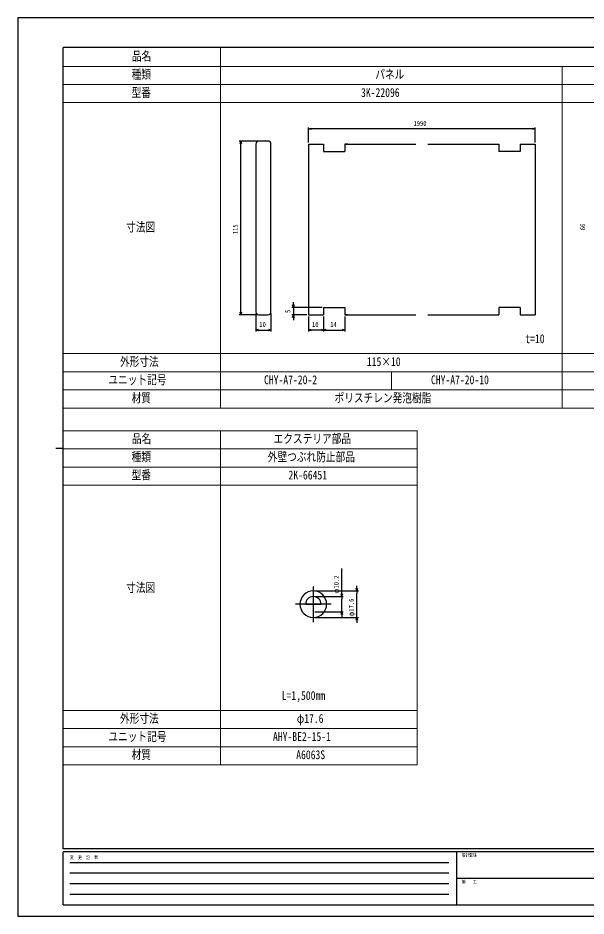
# Model space of a CAD drawing. Units: millimetres on the paper. Extents: x -420 to 420, y -297 to 297.
# Drawn here: x -420 to -45, y -297 to 297 of the extents above; entities that cross this region are included whole.
import ezdxf
from ezdxf.enums import TextEntityAlignment as Align

# ---------------------------------------------------------------- set-up
doc = ezdxf.new("R2010")
doc.units = ezdxf.units.MM
doc.layers.add('0-1_TABLE1', color=7, linetype='Continuous', lineweight=18)
for name, color, linetype in [('0-2_USER1', 3, 'Continuous'), ('0-3_YKK_11', 7, 'Continuous'), ('0-4_YKK_12', 2, 'Continuous'), ('0-5_YKK_13', 4, 'Continuous'), ('0-6_YKK_D', 6, 'Continuous'), ('0-7_YKK_ZWAK', 7, 'Continuous')]:
    doc.layers.add(name, color=color, linetype=linetype)
doc.styles.add('ＭＳ ゴシック', font='')
doc.styles.get('ＭＳ ゴシック').set_extended_font_data('MS Gothic')

msp = doc.modelspace()

# ---------------------------------------------------------------- linework, layer by layer
at = {"layer": '0-1_TABLE1'}
for p, q in [((-286.498, 277), (-286.498, 39)), ((-390.498, 265), (374.515, 265)), ((-60.485, 265), (-60.485, 39)), ((-390.498, 253), (374.515, 253)), ((-390.498, 241), (374.515, 241)), ((-390.498, 75), (374.515, 75)), ((-390.498, 63), (374.515, 63)), ((-173.491, 63), (-173.491, 51)), ((-390.498, 51), (374.515, 51)), ((-390.498, 39), (374.515, 39)), ((-390.498, 24), (-156.498, 24)), ((-286.498, 24), (-286.498, -197)), ((-156.498, 24), (-156.498, -197)), ((-390.498, 12), (-156.498, 12)), ((-390.498, 0), (-156.498, 0)), ((-390.498, -12), (-156.498, -12)), ((-390.498, -161), (-156.498, -161)), ((-390.498, -173), (-156.498, -173)), ((-390.498, -185), (-156.498, -185)), ((-390.498, -197), (-156.498, -197))]:
    msp.add_line(p, q, dxfattribs=at)
at = {"layer": '0-3_YKK_11'}
msp.add_line((-230.222, -90.768), (-220.022, -90.768), dxfattribs=at)
for radius, start, end in [(8.8, 0, 180), (5.1, 0, 180), (8.8, 180, 0)]:
    msp.add_arc((-225.122, -90.768), radius, start, end, dxfattribs=at)
at = {"layer": '0-4_YKK_12'}
for p, q in [((-225.122, -78.968), (-225.122, -102.568)), ((-213.322, -90.768), (-236.922, -90.768))]:
    msp.add_line(p, q, dxfattribs=at)
at = {"layer": '0-5_YKK_13'}
for p, q in [((-255.156, 215.604), (-261.156, 215.604)), ((-263.156, 213.604), (-263.156, 102.604)), ((-253.156, 102.604), (-253.156, 213.604)), ((-228.324, 213.604), (-218.324, 213.604)), ((-228.324, 213.604), (-228.324, 100.604)), ((-218.324, 213.604), (-218.324, 208.604)), ((-218.324, 208.604), (-204.324, 208.604)), ((-202.324, 213.604), (-204.324, 213.604)), ((-204.324, 213.604), (-204.324, 208.604)), ((-204.324, 213.604), (-157.324, 213.604)), ((-149.324, 213.604), (-104.324, 213.604)), ((-104.324, 213.604), (-102.324, 213.604)), ((-102.324, 213.604), (-102.324, 208.604)), ((-88.324, 208.604), (-102.324, 208.604)), ((-88.324, 213.604), (-88.324, 208.604)), ((-88.324, 213.604), (-78.324, 213.604)), ((-78.324, 213.604), (-78.324, 100.604)), ((-218.324, 105.604), (-218.324, 100.604)), ((-218.324, 105.604), (-204.324, 105.604)), ((-204.324, 105.604), (-204.324, 100.604)), ((-88.324, 105.604), (-102.324, 105.604)), ((-102.324, 105.604), (-102.324, 100.604)), ((-88.324, 105.604), (-88.324, 100.604)), ((-261.156, 100.604), (-255.156, 100.604)), ((-228.324, 100.604), (-218.324, 100.604)), ((-202.324, 100.604), (-204.324, 100.604)), ((-204.324, 100.604), (-157.324, 100.604)), ((-149.324, 100.604), (-104.324, 100.604)), ((-104.324, 100.604), (-102.324, 100.604)), ((-88.324, 100.604), (-78.324, 100.604))]:
    msp.add_line(p, q, dxfattribs=at)
for centre, start, end in [((-261.156, 213.604), 90, 180), ((-255.156, 213.604), 0, 90), ((-261.156, 102.604), 180, 270), ((-255.156, 102.604), 270, 0)]:
    msp.add_arc(centre, 2, start, end, dxfattribs=at)
at = {"layer": '0-6_YKK_D'}
for p, q in [((-228.324, 214.604), (-228.324, 224.604)), ((-228.324, 223.604), (-226.624, 223.604)), ((-80.024, 223.604), (-226.624, 223.604)), ((-78.324, 223.604), (-80.024, 223.604)), ((-78.324, 214.604), (-78.324, 224.604)), ((-262.156, 215.604), (-274.156, 215.604)), ((-273.156, 215.604), (-273.156, 213.904)), ((-273.156, 102.304), (-273.156, 213.904)), ((-238.324, 107.304), (-238.324, 109.004)), ((-238.324, 105.604), (-238.324, 107.304)), ((-273.156, 100.604), (-273.156, 102.304)), ((-263.156, 101.604), (-263.156, 89.604)), ((-253.156, 101.604), (-253.156, 89.604)), ((-219.324, 105.604), (-239.324, 105.604)), ((-238.324, 105.604), (-238.324, 100.604)), ((-262.156, 100.604), (-274.156, 100.604)), ((-229.324, 100.604), (-239.324, 100.604)), ((-238.324, 100.604), (-238.324, 98.904)), ((-238.324, 98.904), (-238.324, 97.204)), ((-228.324, 99.604), (-228.324, 89.604)), ((-218.324, 99.604), (-218.324, 89.604)), ((-218.324, 99.604), (-218.324, 89.604)), ((-204.324, 99.604), (-204.324, 89.604)), ((-263.156, 90.604), (-261.456, 90.604)), ((-261.456, 90.604), (-254.856, 90.604)), ((-253.156, 90.604), (-254.856, 90.604)), ((-228.324, 90.604), (-226.624, 90.604)), ((-220.024, 90.604), (-226.624, 90.604)), ((-218.324, 90.604), (-220.024, 90.604)), ((-218.324, 90.604), (-216.624, 90.604)), ((-216.624, 90.604), (-206.024, 90.604)), ((-204.324, 90.604), (-206.024, 90.604)), ((-206.322, -85.668), (-206.322, -67.088)), ((-224.122, -81.968), (-195.322, -81.968)), ((-206.322, -83.968), (-206.322, -82.268)), ((-196.322, -80.268), (-196.322, -78.568)), ((-196.322, -81.968), (-196.322, -80.268)), ((-196.322, -81.968), (-196.322, -83.668)), ((-224.13, -85.668), (-205.322, -85.668)), ((-206.322, -85.668), (-206.322, -83.968)), ((-206.322, -85.668), (-206.322, -87.368)), ((-206.322, -94.168), (-206.322, -87.368)), ((-196.322, -97.868), (-196.322, -83.668)), ((-206.322, -95.868), (-206.322, -94.168)), ((-224.122, -95.868), (-205.322, -95.868)), ((-224.122, -99.568), (-195.322, -99.568)), ((-206.322, -95.868), (-206.322, -97.568)), ((-206.322, -97.568), (-206.322, -99.268)), ((-196.322, -99.568), (-196.322, -97.868)), ((-196.322, -99.568), (-196.322, -101.268)), ((-196.322, -101.268), (-196.322, -102.968))]:
    msp.add_line(p, q, dxfattribs=at)
for points in [[(-226.624, 223.149), (-228.324, 223.604), (-226.624, 224.06)], [(-80.024, 224.06), (-78.324, 223.604), (-80.024, 223.149)], [(-273.611, 213.904), (-273.156, 215.604), (-272.7, 213.904)], [(-237.869, 107.304), (-238.324, 105.604), (-238.78, 107.304)], [(-272.7, 102.304), (-273.156, 100.604), (-273.611, 102.304)], [(-238.78, 98.904), (-238.324, 100.604), (-237.869, 98.904)], [(-261.456, 90.149), (-263.156, 90.604), (-261.456, 91.06)], [(-254.856, 91.06), (-253.156, 90.604), (-254.856, 90.149)], [(-226.624, 90.149), (-228.324, 90.604), (-226.624, 91.06)], [(-220.024, 91.06), (-218.324, 90.604), (-220.024, 90.149)], [(-216.624, 90.149), (-218.324, 90.604), (-216.624, 91.06)], [(-206.024, 91.06), (-204.324, 90.604), (-206.024, 90.149)], [(-195.867, -80.268), (-196.322, -81.968), (-196.778, -80.268)], [(-205.867, -83.968), (-206.322, -85.668), (-206.778, -83.968)], [(-206.778, -97.568), (-206.322, -95.868), (-205.867, -97.568)], [(-196.778, -101.268), (-196.322, -99.568), (-195.867, -101.268)]]:
    msp.add_lwpolyline(points, dxfattribs=at)
at = {"layer": '0-7_YKK_ZWAK'}
for p, q in [((389.502, 277.5), (-390.498, 277.5)), ((-390.498, -252.5), (-390.498, 277.5)), ((-395.498, 12.5), (-390.498, 12.5)), ((389.502, -252.5), (-390.498, -252.5)), ((-130.498, -254.5), (-390.498, -254.5)), ((-390.498, -289.5), (-390.498, -254.5)), ((-130.498, -254.5), (-130.498, -289.5)), ((-0.498, -254.5), (-130.498, -254.5)), ((-386.248, -261.5), (-135.498, -261.5)), ((-386.248, -268.5), (-135.498, -268.5)), ((-129.748, -272), (-0.498, -272)), ((-386.248, -275.5), (-135.498, -275.5)), ((-386.248, -282.5), (-135.498, -282.5)), ((-390.498, -289.5), (-130.498, -289.5)), ((-130.498, -289.5), (-0.498, -289.5))]:
    msp.add_line(p, q, dxfattribs=at)
msp.add_lwpolyline([(-420.5, -297), (420.5, -297), (420.5, 297), (-420.5, 297)], close=True, dxfattribs=at)

# ---------------------------------------------------------------- texts
at = {"layer": '0-1_TABLE1', "style": 'ＭＳ ゴシック', "width": 0.8}
for s, p in [('品名', (-345.111, 267)), ('種類', (-345.325, 255)), ('パネル', (-184.158, 255)), ('型番', (-345.325, 243)), ('3K-22096', (-193.545, 243)), ('寸法図', (-348.951, 154)), ('外形寸法', (-353.005, 65)), ('115×10', (-189.705, 65)), ('ユニット記号', (-360.685, 53)), ('CHY-A7-20-2', (-257.728, 53)), ('CHY-A7-20-10', (-147.281, 53)), ('材質', (-345.325, 41)), ('ポリスチレン発泡樹脂', (-211.038, 41)), ('品名', (-345.111, 14)), ('エクステリア部品', (-251.365, 14)), ('種類', (-345.325, 2)), ('外壁つぶれ防止部品', (-255.205, 2)), ('型番', (-345.325, -10)), ('2K-66451', (-241.551, -10)), ('寸法図', (-348.951, -84.5)), ('外形寸法', (-353.005, -171)), ('φ17.6', (-236.005, -171)), ('ユニット記号', (-360.685, -183)), ('AHY-BE2-15-1', (-251.791, -183)), ('材質', (-345.325, -195)), ('A6063S', (-236.431, -195))]:
    msp.add_text(s, height=5.865, dxfattribs=at).set_placement(p, align=Align.BOTTOM_LEFT)
at = {"layer": '0-2_USER1', "style": 'ＭＳ ゴシック', "width": 0.8}
for s, p in [('t=10', (-84.874, 80.156)), ('L=1,500mm', (-246.022, -155.844))]:
    msp.add_text(s, height=5.865, dxfattribs=at).set_placement(p, align=Align.BOTTOM_LEFT)
at = {"layer": '0-6_YKK_D', "style": 'ＭＳ ゴシック', "width": 0.8}
for s, p in [('1990', (-158.844, 224.604)), ('10', (-260.796, 91.604)), ('10', (-225.964, 91.604)), ('14', (-213.964, 91.604))]:
    msp.add_text(s, height=3.299, dxfattribs=at).set_placement(p, align=Align.BOTTOM_LEFT)
for s, p in [('115', (-274.156, 154.024)), ('66', (-44.229, 156.597)), ('5', (-239.324, 101.904)), ('φ10.2', (-207.322, -83.688)), ('φ17.6', (-197.322, -98.928))]:
    msp.add_text(s, height=3.299, rotation=90, dxfattribs=at).set_placement(p, align=Align.BOTTOM_LEFT)
at = {"layer": '0-7_YKK_ZWAK', "style": 'ＭＳ ゴシック', "width": 0.8}
for s, p in [('設計監理', (-126.831, -258.5)), ('変  更  記  事', (-386.131, -260)), ('施\u3000\u3000工', (-126.831, -276))]:
    msp.add_text(s, height=2.199, dxfattribs=at).set_placement(p, align=Align.BOTTOM_LEFT)

doc.saveas('drawing.dxf')
